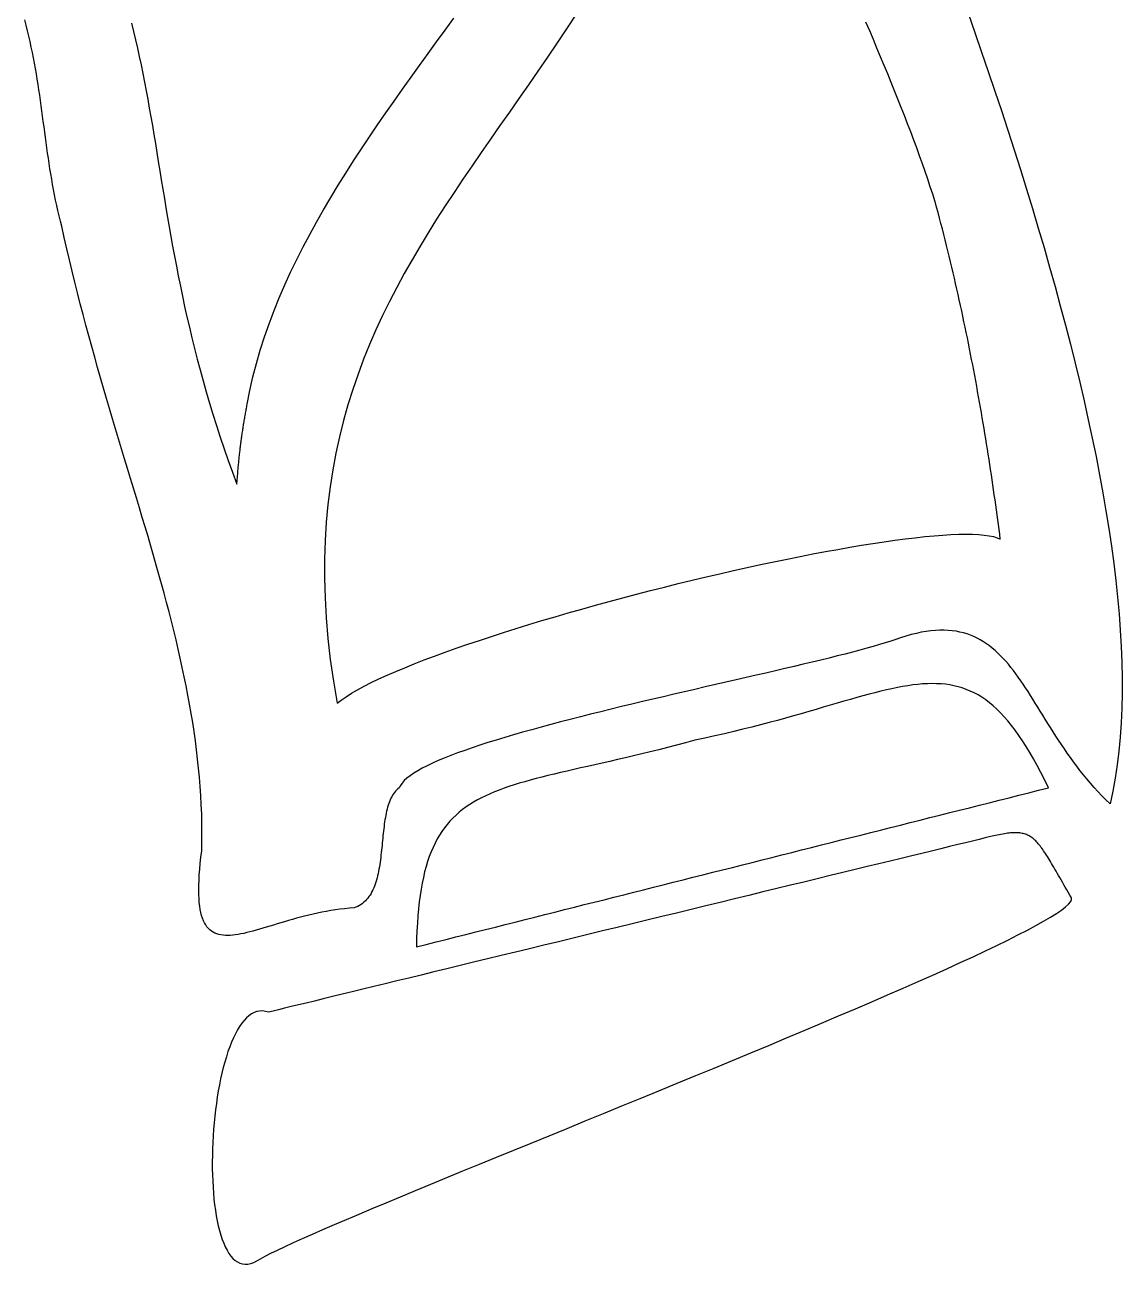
# Model space of a CAD drawing. Header units: metres. Extents: x 11 to 138, y -150 to -70.
# Drawn here: x 98.55 to 133.63, y -149.51 to -109.88 of the extents above; entities that cross this region are included whole.
import ezdxf

# ---------------------------------------------------------------- set-up
doc = ezdxf.new("R2010")
doc.units = ezdxf.units.M

msp = doc.modelspace()

# ---------------------------------------------------------------- linework, layer by layer
for points in [[(128.708404, -109.506766), (128.92532, -110.127288), (129.140458, -110.749588), (129.35331, -111.373412), (129.563876, -111.998506), (129.771648, -112.624362), (129.976626, -113.25098), (130.178556, -113.877852), (130.377184, -114.504724), (130.572256, -115.131088), (130.763518, -115.75669), (130.950716, -116.38153), (131.133596, -117.004846), (131.311904, -117.626638), (131.485386, -118.246398), (131.654042, -118.864126), (131.817364, -119.479314), (131.975352, -120.091454), (132.127752, -120.700546), (132.274056, -121.306082), (132.414264, -121.907808), (132.548122, -122.50547), (132.675376, -123.09856), (132.795772, -123.686824), (132.909056, -124.270008), (133.015228, -124.847858), (133.11378, -125.42012), (133.204458, -125.986286), (133.287262, -126.546102), (133.361684, -127.099314), (133.427724, -127.645668), (133.485128, -128.184656), (133.533642, -128.716024), (133.572758, -129.239518), (133.602476, -129.754884), (133.622796, -130.261614), (133.63321, -130.759708), (133.633464, -131.248658), (133.623304, -131.727956), (133.60273, -132.197602), (133.571234, -132.657088), (133.528816, -133.10616), (133.474968, -133.544564), (133.40969, -133.972046), (133.332728, -134.388098), (133.243828, -134.792466), (133.110732, -134.662164), (132.9817, -134.530592), (132.856478, -134.39775), (132.735066, -134.263892), (132.61721, -134.129018), (132.502656, -133.993382), (132.391404, -133.856984), (132.283454, -133.720078), (132.178298, -133.582664), (132.075936, -133.444996), (131.976368, -133.307328), (131.87934, -133.16966), (131.784598, -133.032246), (131.692142, -132.895086), (131.601718, -132.75818), (131.513326, -132.622036), (131.426712, -132.4864), (131.341622, -132.35178), (131.258056, -132.218176), (131.17576, -132.085588), (131.09448, -131.95427), (131.014216, -131.824476), (130.934968, -131.696206), (130.856228, -131.56946), (130.77825, -131.444746), (130.700526, -131.32181), (130.623056, -131.20116), (130.545586, -131.082542), (130.468116, -130.966464), (130.390392, -130.852926), (130.312414, -130.741928), (130.233928, -130.633724), (130.15468, -130.528568), (130.07467, -130.42646), (129.993644, -130.327654), (129.911602, -130.23215), (129.82829, -130.139948), (129.743454, -130.051556), (129.657094, -129.966974), (129.568956, -129.886202), (129.47904, -129.809494), (129.387092, -129.73685), (129.292858, -129.668524), (129.196338, -129.60477), (129.097278, -129.545588), (128.995678, -129.491232), (128.891284, -129.441702), (128.784096, -129.397252), (128.673606, -129.357882), (128.560068, -129.323846), (128.442974, -129.295144), (128.322324, -129.27203), (128.198118, -129.254758), (128.070102, -129.243328), (127.938022, -129.23774), (127.801624, -129.238248), (127.660908, -129.245106), (127.515874, -129.258314), (127.366268, -129.278126), (127.211836, -129.304542), (127.052578, -129.337816), (126.88824, -129.378202), (126.718568, -129.4257), (126.543562, -129.48031), (126.39548, -129.532634), (126.23419, -129.586228), (126.059946, -129.641092), (125.87351, -129.69748), (125.675136, -129.755138), (125.465586, -129.814066), (125.245114, -129.874264), (125.014228, -129.935478), (124.773436, -129.997962), (124.523246, -130.061462), (124.264166, -130.126232), (123.996704, -130.192018), (123.721368, -130.25882), (123.438412, -130.326638), (123.148598, -130.395472), (122.85218, -130.465068), (122.54992, -130.53568), (122.242072, -130.607054), (121.929144, -130.679444), (121.611644, -130.752596), (121.29008, -130.82651), (120.96496, -130.901186), (120.636792, -130.976624), (120.306084, -131.05257), (119.973344, -131.129278), (119.638826, -131.206494), (119.303292, -131.284472), (118.966996, -131.362958), (118.6307, -131.441952), (118.294658, -131.521454), (117.959378, -131.60121), (117.625368, -131.681474), (117.293136, -131.762246), (116.96319, -131.843272), (116.636038, -131.924552), (116.311934, -132.006086), (115.99164, -132.087874), (115.675664, -132.169916), (115.36426, -132.252212), (115.057936, -132.334762), (114.757454, -132.417312), (114.463068, -132.500116), (114.175286, -132.58292), (113.894616, -132.665724), (113.621566, -132.748528), (113.356644, -132.831332), (113.100104, -132.914136), (112.852708, -132.996686), (112.614964, -133.079236), (112.387126, -133.161532), (112.169702, -133.243574), (111.963454, -133.325362), (111.768636, -133.406896), (111.585756, -133.488176), (111.415322, -133.569202), (111.257842, -133.64972), (111.113824, -133.729984), (110.983776, -133.80974), (110.867952, -133.888988), (110.767114, -133.967728), (110.681516, -134.04596), (110.61192, -134.123684), (110.55858, -134.2009), (110.522004, -134.277354), (110.481618, -134.309612), (110.443518, -134.344664), (110.40745, -134.38251), (110.373668, -134.42315), (110.341918, -134.466584), (110.3122, -134.512558), (110.28426, -134.560818), (110.258098, -134.611618), (110.233714, -134.66445), (110.211108, -134.719568), (110.190026, -134.776718), (110.170468, -134.8359), (110.15218, -134.89686), (110.135162, -134.959598), (110.119414, -135.02386), (110.104682, -135.089646), (110.09122, -135.156956), (110.07852, -135.225536), (110.066836, -135.295386), (110.055914, -135.366506), (110.045754, -135.438642), (110.036102, -135.511794), (110.026958, -135.585708), (110.018322, -135.660384), (110.010194, -135.735822), (110.00232, -135.811768), (109.9947, -135.887968), (109.98708, -135.964676), (109.97946, -136.041638), (109.97184, -136.1186), (109.963966, -136.195816), (109.956092, -136.272778), (109.94771, -136.34974), (109.939074, -136.426448), (109.92993, -136.502902), (109.920278, -136.578848), (109.909864, -136.654286), (109.898688, -136.728962), (109.88675, -136.802876), (109.87405, -136.876028), (109.860334, -136.948164), (109.845602, -137.019284), (109.8296, -137.089134), (109.812328, -137.157968), (109.793786, -137.225278), (109.773974, -137.291318), (109.752638, -137.35558), (109.729778, -137.418318), (109.70514, -137.479278), (109.678724, -137.53846), (109.65053, -137.59561), (109.620558, -137.650728), (109.588554, -137.703814), (109.554518, -137.754614), (109.518196, -137.803128), (109.479588, -137.849102), (109.438694, -137.892536), (109.395514, -137.933176), (109.349794, -137.971276), (109.301534, -138.006328), (109.25048, -138.038586), (109.196886, -138.067796), (109.140244, -138.093958), (109.080808, -138.116818), (108.928154, -138.127994), (108.777278, -138.142218), (108.627926, -138.15949), (108.480352, -138.179556), (108.334556, -138.202162), (108.190538, -138.227054), (108.048298, -138.254232), (107.90809, -138.283188), (107.76966, -138.313922), (107.633262, -138.345926), (107.498642, -138.3792), (107.366054, -138.41349), (107.235498, -138.448796), (107.107228, -138.48461), (106.98099, -138.520932), (106.857038, -138.557254), (106.735118, -138.593576), (106.615484, -138.629644), (106.498136, -138.665204), (106.383074, -138.700256), (106.270552, -138.734292), (106.160316, -138.767312), (106.05262, -138.799062), (105.947464, -138.829034), (105.844594, -138.857482), (105.744264, -138.883898), (105.646728, -138.908028), (105.551732, -138.929872), (105.45953, -138.948922), (105.369868, -138.965178), (105.283, -138.978386), (105.198926, -138.988292), (105.117646, -138.994642), (105.03916, -138.997436), (104.963722, -138.996166), (104.891078, -138.990832), (104.821482, -138.98118), (104.754934, -138.966956), (104.691434, -138.947906), (104.630982, -138.92403), (104.573832, -138.89482), (104.51973, -138.860276), (104.46893, -138.81989), (104.421178, -138.773662), (104.376728, -138.721338), (104.33558, -138.662918), (104.297988, -138.597894), (104.263698, -138.526266), (104.232964, -138.447526), (104.205532, -138.361674), (104.181656, -138.268456), (104.161336, -138.167618), (104.144572, -138.058906), (104.131618, -137.94232), (104.12222, -137.817352), (104.116632, -137.684002), (104.1146, -137.542016), (104.116378, -137.39114), (104.121966, -137.23112), (104.131618, -137.061702), (104.14508, -136.882886), (104.162352, -136.694418), (104.183688, -136.49579), (104.209088, -136.287002), (104.215184, -135.992362), (104.216708, -135.69823), (104.213914, -135.404606), (104.206802, -135.111236), (104.195372, -134.818374), (104.179878, -134.525766), (104.16032, -134.233412), (104.136952, -133.941058), (104.109774, -133.648958), (104.078786, -133.356858), (104.044242, -133.064758), (104.006142, -132.772658), (103.96474, -132.480558), (103.920036, -132.188458), (103.872284, -131.896104), (103.82123, -131.603496), (103.767382, -131.310634), (103.710486, -131.017518), (103.650796, -130.723894), (103.588566, -130.430016), (103.523796, -130.13563), (103.456486, -129.840736), (103.386636, -129.54508), (103.3145, -129.248916), (103.240332, -128.95199), (103.164132, -128.654556), (103.0859, -128.35636), (103.00589, -128.057148), (102.924102, -127.757174), (102.840536, -127.456184), (102.755446, -127.154178), (102.668832, -126.851156), (102.580948, -126.547118), (102.491794, -126.242064), (102.40137, -125.93574), (102.30993, -125.628146), (102.217474, -125.319282), (102.124256, -125.009148), (102.030276, -124.697744), (101.935788, -124.384816), (101.840538, -124.070618), (101.745034, -123.754896), (101.649022, -123.437396), (101.552756, -123.118372), (101.45649, -122.797824), (101.360224, -122.475498), (101.263958, -122.151394), (101.167946, -121.825512), (101.072188, -121.497598), (100.976684, -121.167906), (100.881688, -120.836182), (100.7872, -120.502426), (100.693474, -120.166638), (100.60051, -119.828818), (100.508308, -119.488712), (100.417122, -119.14632), (100.327206, -118.801642), (100.238306, -118.454678), (100.150676, -118.105428), (100.06457, -117.753892), (99.979988, -117.399816), (99.89693, -117.0432), (99.81565, -116.684044), (99.736148, -116.322348), (99.692206, -116.154708), (99.65055, -115.987068), (99.61118, -115.819428), (99.573842, -115.652042), (99.538282, -115.484656), (99.5045, -115.31727), (99.472242, -115.149884), (99.441508, -114.982498), (99.412298, -114.815366), (99.384358, -114.648234), (99.357434, -114.480848), (99.331526, -114.313462), (99.30638, -114.146076), (99.281996, -113.97869), (99.258374, -113.81105), (99.23526, -113.64341), (99.2124, -113.47577), (99.189794, -113.307876), (99.167442, -113.139728), (99.14509, -112.97158), (99.122484, -112.803178), (99.099624, -112.634522), (99.07651, -112.465612), (99.052888, -112.296448), (99.028504, -112.12703), (99.003358, -111.957358), (98.97745, -111.787432), (98.950526, -111.617252), (98.922586, -111.446818), (98.893376, -111.27613), (98.862642, -111.104934), (98.830384, -110.933484), (98.796602, -110.761526), (98.761042, -110.589314), (98.723704, -110.416594), (98.684334, -110.24362), (98.642678, -110.070138), (98.59899, -109.896148), (98.552762, -109.72165)], [(105.657904, -122.010678), (105.74528, -121.57202), (105.845356, -121.137426), (105.957878, -120.706642), (106.082084, -120.279668), (106.21772, -119.85625), (106.364278, -119.436388), (106.521504, -119.019828), (106.688636, -118.606316), (106.86542, -118.196106), (107.051348, -117.78869), (107.245912, -117.384068), (107.448858, -116.98224), (107.659424, -116.582952), (107.877356, -116.18595), (108.102146, -115.791234), (108.333286, -115.39855), (108.570522, -115.007898), (108.813346, -114.619024), (109.06125, -114.231928), (109.313726, -113.846356), (109.570266, -113.462308), (109.830616, -113.07953), (110.094014, -112.697768), (110.360206, -112.317022), (110.628684, -111.937292), (110.899194, -111.558324), (111.170974, -111.179864), (111.44377, -110.801912), (111.717074, -110.424214), (111.990632, -110.04677), (112.263682, -109.669326)], [(116.176044, -109.54131), (115.873276, -110.004098), (115.568984, -110.46079), (115.263676, -110.911894), (114.958114, -111.358172), (114.652552, -111.799878), (114.347498, -112.237774), (114.043714, -112.672368), (113.741454, -113.104168), (113.44148, -113.533682), (113.1443, -113.961672), (112.850422, -114.388646), (112.560354, -114.815112), (112.274604, -115.241578), (111.993934, -115.668806), (111.718598, -116.09705), (111.449358, -116.527072), (111.186722, -116.959634), (110.930944, -117.39499), (110.682786, -117.833902), (110.44301, -118.276624), (110.21187, -118.723918), (109.989874, -119.176546), (109.777784, -119.634762), (109.575854, -120.099328), (109.384846, -120.570752), (109.205268, -121.049542), (109.037628, -121.536206), (108.882434, -122.031506), (108.740194, -122.535696), (108.611416, -123.049538), (108.496862, -123.573794), (108.396786, -124.108718), (108.31195, -124.655072), (108.242862, -125.21311), (108.19003, -125.783848), (108.153962, -126.36754), (108.135166, -126.964694), (108.13415, -127.576072), (108.151676, -128.202182), (108.187998, -128.843532), (108.243878, -129.50063), (108.319824, -130.174238), (108.416344, -130.864864), (108.533946, -131.573016), (108.66882, -131.46913), (108.82376, -131.362704), (108.998004, -131.253738), (109.19079, -131.142486), (109.401356, -131.029202), (109.629194, -130.913886), (109.873542, -130.796792), (110.133892, -130.67792), (110.409482, -130.557524), (110.699804, -130.435858), (111.004096, -130.313176), (111.321596, -130.189478), (111.651796, -130.064764), (111.993934, -129.939542), (112.347248, -129.813812), (112.71123, -129.687574), (113.085372, -129.561082), (113.468658, -129.43459), (113.86058, -129.308098), (114.26063, -129.182114), (114.668046, -129.056384), (115.082066, -128.931416), (115.502182, -128.806956), (115.927632, -128.683512), (116.357654, -128.561084), (116.79174, -128.439926), (117.229128, -128.320292), (117.66931, -128.202182), (118.111524, -128.085596), (118.555008, -127.971042), (118.999254, -127.85852), (119.4435, -127.74803), (119.887238, -127.64008), (120.329706, -127.534416), (120.770396, -127.431546), (121.208292, -127.33147), (121.64314, -127.234442), (122.073924, -127.140462), (122.500136, -127.049784), (122.921268, -126.962662), (123.336304, -126.879096), (123.74499, -126.79934), (124.14631, -126.723648), (124.539756, -126.65202), (124.92482, -126.584456), (125.300486, -126.521464), (125.6665, -126.463044), (126.021846, -126.40945), (126.366016, -126.360682), (126.698248, -126.316994), (127.018034, -126.278386), (127.324612, -126.245366), (127.617474, -126.21768), (127.895858, -126.195836), (128.159002, -126.179834), (128.406398, -126.169928), (128.637284, -126.166118), (128.851152, -126.168658), (129.04724, -126.177802), (129.224786, -126.19355), (129.383282, -126.216156), (129.521966, -126.24562), (129.640076, -126.282196), (129.737104, -126.326138), (129.717038, -126.171452), (129.696718, -126.016258), (129.676144, -125.860302), (129.655316, -125.703584), (129.63398, -125.546358), (129.61239, -125.38837), (129.590292, -125.229874), (129.56794, -125.070616), (129.545334, -124.91085), (129.52222, -124.750322), (129.498852, -124.589286), (129.474976, -124.427742), (129.450846, -124.26569), (129.426462, -124.102876), (129.40157, -123.939554), (129.376424, -123.775724), (129.35077, -123.611386), (129.324862, -123.44654), (129.298446, -123.281186), (129.271776, -123.115324), (129.244598, -122.949208), (129.216912, -122.782584), (129.188972, -122.615452), (129.160524, -122.447812), (129.131822, -122.279918), (129.102612, -122.111516), (129.072894, -121.94286), (129.042922, -121.773696), (129.012442, -121.604278), (128.981454, -121.434352), (128.950212, -121.264172), (128.918462, -121.093738), (128.886204, -120.922796), (128.853438, -120.7516), (128.820418, -120.58015), (128.78689, -120.408446), (128.752854, -120.236488), (128.71831, -120.064276), (128.683512, -119.89181), (128.648206, -119.71909), (128.612392, -119.546116), (128.57607, -119.372888), (128.53924, -119.199406), (128.501902, -119.025924), (128.464056, -118.852188), (128.425956, -118.678198), (128.387348, -118.504208), (128.348232, -118.329964), (128.308608, -118.15572), (128.268476, -117.981222), (128.227836, -117.806724), (128.186688, -117.631972), (128.145032, -117.45722), (128.102868, -117.282468), (128.060196, -117.107716), (128.017016, -116.932964), (127.973328, -116.758212), (127.929132, -116.583206), (127.884428, -116.4082), (127.839216, -116.233194), (127.793242, -116.058442), (127.74676, -115.88369), (127.69977, -115.708938), (127.652272, -115.534186)], [(101.963474, -109.824774), (102.029768, -110.090204), (102.093522, -110.35665), (102.15499, -110.62462), (102.214172, -110.89386), (102.271322, -111.164624), (102.326694, -111.436658), (102.380288, -111.710216), (102.432612, -111.985552), (102.483666, -112.262412), (102.53345, -112.54105), (102.582472, -112.821466), (102.630732, -113.10366), (102.678484, -113.387632), (102.725982, -113.673636), (102.773226, -113.961672), (102.82047, -114.25174), (102.867968, -114.54384), (102.915974, -114.837972), (102.964488, -115.13439), (103.014018, -115.433094), (103.06431, -115.734084), (103.115872, -116.037614), (103.168704, -116.34343), (103.22306, -116.651786), (103.279194, -116.962682), (103.33736, -117.276118), (103.397558, -117.592348), (103.460042, -117.911372), (103.525066, -118.23319), (103.59263, -118.557802), (103.663242, -118.885208), (103.736902, -119.215662), (103.81361, -119.549164), (103.893874, -119.885714), (103.977694, -120.225312), (104.065324, -120.568212), (104.157018, -120.914414), (104.252776, -121.263918), (104.352852, -121.616724), (104.4575, -121.972832), (104.566974, -122.332496), (104.681274, -122.695716), (104.800654, -123.062492), (104.925368, -123.432824), (105.05567, -123.806966), (105.19156, -124.184918), (105.333292, -124.56668), (105.336086, -124.526802), (105.33888, -124.486924), (105.341928, -124.447046), (105.344976, -124.407168), (105.348024, -124.36729), (105.351072, -124.327412), (105.354374, -124.287534), (105.357676, -124.247656), (105.360978, -124.207778), (105.36428, -124.1679), (105.367836, -124.128022), (105.371392, -124.088144), (105.374948, -124.048266), (105.378504, -124.008388), (105.382314, -123.96851), (105.386124, -123.928632), (105.389934, -123.888754), (105.393998, -123.848876), (105.398062, -123.808998), (105.402126, -123.76912), (105.40619, -123.729242), (105.410508, -123.689364), (105.414826, -123.649486), (105.419144, -123.609608), (105.423716, -123.56973), (105.428288, -123.529852), (105.43286, -123.489974), (105.437686, -123.450096), (105.442512, -123.410218), (105.447338, -123.37034), (105.452418, -123.330462), (105.457498, -123.290584), (105.462578, -123.250706), (105.467658, -123.210828), (105.472992, -123.17095), (105.478326, -123.131072), (105.48366, -123.091194), (105.489248, -123.051316), (105.494836, -123.011438), (105.500424, -122.97156), (105.506266, -122.931682), (105.512108, -122.891804), (105.51795, -122.851926), (105.524046, -122.812048), (105.530142, -122.77217), (105.536238, -122.732292), (105.542588, -122.692414), (105.548938, -122.652536), (105.555288, -122.612658), (105.561892, -122.57278), (105.568496, -122.532902), (105.5751, -122.493024), (105.581958, -122.453146), (105.588816, -122.413268), (105.595928, -122.37339), (105.60304, -122.333512), (105.610152, -122.293634), (105.617518, -122.253756), (105.624884, -122.213878), (105.63225, -122.174), (105.63987, -122.134122), (105.64749, -122.094244), (105.65511, -122.054366), (105.662984, -122.014488)], [(127.651256, -115.534694), (127.576834, -115.297458), (127.49911, -115.057428), (127.418338, -114.814604), (127.334518, -114.56924), (127.247904, -114.321336), (127.158496, -114.070892), (127.066294, -113.818162), (126.971552, -113.562892), (126.874524, -113.30559), (126.77521, -113.046002), (126.67361, -112.784382), (126.569978, -112.52073), (126.464314, -112.2553), (126.356872, -111.988092), (126.247652, -111.719106), (126.136654, -111.448342), (126.024132, -111.176054), (125.910086, -110.902242), (125.79477, -110.62716), (125.678438, -110.350554), (125.560836, -110.072932), (125.442218, -109.79404)], [(111.07166, -139.363704), (111.387382, -139.284202), (111.703104, -139.2047), (112.018826, -139.125198), (112.334548, -139.045696), (112.65027, -138.966194), (112.965992, -138.886692), (113.281714, -138.80719), (113.597436, -138.727688), (113.913158, -138.648186), (114.22888, -138.568684), (114.544602, -138.489182), (114.860324, -138.40968), (115.176046, -138.330178), (115.491768, -138.250676), (115.80749, -138.171174), (116.123212, -138.091672), (116.438934, -138.01217), (116.754656, -137.932668), (117.070378, -137.853166), (117.3861, -137.773664), (117.701822, -137.694162), (118.017544, -137.61466), (118.333266, -137.535158), (118.648988, -137.455656), (118.96471, -137.376154), (119.280432, -137.296652), (119.596154, -137.21715), (119.911876, -137.137648), (120.227598, -137.058146), (120.54332, -136.978644), (120.859042, -136.899142), (121.174764, -136.81964), (121.490486, -136.740138), (121.806208, -136.660636), (122.12193, -136.581134), (122.437652, -136.501632), (122.753374, -136.42213), (123.069096, -136.342628), (123.384818, -136.263126), (123.70054, -136.183624), (124.016262, -136.104122), (124.331984, -136.02462), (124.647706, -135.945118), (124.963428, -135.865616), (125.27915, -135.786114), (125.594872, -135.706612), (125.910594, -135.62711), (126.226316, -135.547608), (126.542038, -135.468106), (126.85776, -135.388604), (127.173482, -135.309102), (127.489204, -135.2296), (127.804926, -135.150098), (128.120648, -135.070596), (128.43637, -134.991094), (128.752092, -134.911592), (129.067814, -134.83209), (129.383536, -134.752588), (129.699258, -134.673086), (130.01498, -134.593584), (130.330702, -134.514082), (130.646424, -134.43458), (130.962146, -134.355078), (131.277868, -134.275576), (131.15671, -134.027672), (131.036568, -133.791198), (130.917442, -133.5659), (130.799078, -133.351524), (130.681222, -133.147816), (130.563874, -132.954776), (130.447034, -132.771896), (130.330448, -132.599176), (130.214116, -132.436362), (130.09753, -132.2832), (129.980944, -132.13969), (129.864104, -132.005324), (129.746756, -131.880102), (129.6289, -131.76377), (129.510282, -131.656074), (129.390902, -131.557014), (129.270506, -131.466082), (129.14884, -131.383278), (129.026158, -131.308348), (128.901952, -131.241038), (128.776222, -131.181348), (128.648968, -131.12877), (128.519682, -131.083304), (128.388618, -131.044696), (128.255522, -131.012692), (128.12014, -130.987038), (127.982472, -130.967734), (127.842264, -130.954272), (127.699262, -130.946652), (127.55372, -130.94462), (127.40513, -130.948176), (127.253492, -130.956812), (127.098806, -130.970528), (126.940818, -130.98907), (126.779274, -131.012184), (126.614174, -131.039616), (126.445264, -131.071112), (126.272544, -131.106672), (126.09576, -131.146042), (125.914912, -131.188968), (125.729746, -131.235196), (125.540262, -131.284472), (125.346206, -131.336796), (125.147324, -131.391914), (124.943616, -131.449572), (124.735082, -131.509516), (124.521468, -131.571492), (124.30252, -131.6355), (124.078238, -131.701032), (123.848368, -131.768088), (123.61291, -131.836414), (123.37161, -131.90601), (123.124468, -131.976368), (122.87123, -132.047488), (122.611642, -132.119116), (122.345704, -132.190998), (122.073416, -132.26288), (121.794524, -132.334762), (121.508774, -132.406136), (121.216166, -132.477002), (120.916446, -132.547106), (120.609614, -132.616448), (120.295416, -132.68452), (119.973852, -132.751322), (119.675656, -132.833364), (119.383556, -132.91185), (119.097298, -132.98678), (118.816628, -133.058408), (118.5418, -133.126988), (118.272814, -133.192774), (118.009416, -133.25602), (117.751606, -133.316726), (117.499384, -133.375146), (117.25275, -133.431788), (117.011704, -133.486652), (116.775992, -133.539738), (116.545868, -133.591554), (116.321078, -133.6421), (116.101622, -133.691884), (115.8875, -133.740906), (115.678712, -133.78942), (115.475004, -133.837426), (115.27663, -133.885432), (115.083336, -133.933438), (114.895122, -133.981952), (114.711988, -134.030974), (114.533934, -134.080758), (114.36096, -134.131304), (114.192812, -134.18312), (114.029744, -134.236206), (113.871502, -134.29107), (113.718086, -134.347712), (113.569496, -134.406386), (113.425478, -134.467092), (113.286286, -134.530338), (113.151666, -134.596124), (113.021872, -134.664704), (112.89665, -134.736586), (112.776, -134.811516), (112.659668, -134.890002), (112.547908, -134.972298), (112.440466, -135.058404), (112.337596, -135.148574), (112.239044, -135.243062), (112.14481, -135.342122), (112.054894, -135.446008), (111.969042, -135.55472), (111.887508, -135.668766), (111.810038, -135.788146), (111.736632, -135.913114), (111.66729, -136.043924), (111.602012, -136.180576), (111.540798, -136.323578), (111.483394, -136.47293), (111.430054, -136.62914), (111.380524, -136.792208), (111.334804, -136.962134), (111.292894, -137.139426), (111.254794, -137.324338), (111.22025, -137.51687), (111.189516, -137.717276), (111.162338, -137.92581), (111.138716, -138.142726), (111.11865, -138.368278), (111.10214, -138.602466), (111.089186, -138.845544), (111.079534, -139.097766), (111.073184, -139.35964)], [(132.012436, -137.79246), (131.960112, -137.704322), (131.909312, -137.61847), (131.86029, -137.534904), (131.812792, -137.45337), (131.766564, -137.373868), (131.72186, -137.296652), (131.678426, -137.221468), (131.636516, -137.148316), (131.595622, -137.07745), (131.555998, -137.008616), (131.517644, -136.941814), (131.480306, -136.877044), (131.443984, -136.814052), (131.408424, -136.753092), (131.37388, -136.694164), (131.340098, -136.637268), (131.307078, -136.58215), (131.27482, -136.529064), (131.243324, -136.477756), (131.212336, -136.428226), (131.181856, -136.380728), (131.151884, -136.335008), (131.12242, -136.291066), (131.093464, -136.248902), (131.064762, -136.208516), (131.036314, -136.169908), (131.00812, -136.132824), (130.979926, -136.097518), (130.951986, -136.06399), (130.924046, -136.031986), (130.896106, -136.00176), (130.867912, -135.973058), (130.839718, -135.946134), (130.81127, -135.920734), (130.782568, -135.896858), (130.753612, -135.874506), (130.724148, -135.853678), (130.69443, -135.834374), (130.664204, -135.816594), (130.63347, -135.800338), (130.601974, -135.785606), (130.56997, -135.772144), (130.537204, -135.760206), (130.503676, -135.749538), (130.469132, -135.740394), (130.433826, -135.73252), (130.397504, -135.725916), (130.360166, -135.720582), (130.321812, -135.716772), (130.282188, -135.714232), (130.241548, -135.712962), (130.199638, -135.712962), (130.156458, -135.713978), (130.112008, -135.716264), (130.066034, -135.71982), (130.018536, -135.724392), (129.969514, -135.730234), (129.918968, -135.737092), (129.866644, -135.74522), (129.812796, -135.754364), (129.75717, -135.764524), (129.699766, -135.7757), (129.64033, -135.787892), (129.579116, -135.8011), (129.426462, -135.838184), (129.253996, -135.880094), (129.061972, -135.92683), (128.851406, -135.978138), (128.622552, -136.033764), (128.376426, -136.093708), (128.113282, -136.157716), (127.834136, -136.225534), (127.539496, -136.297162), (127.22987, -136.372346), (126.90602, -136.451086), (126.568708, -136.533128), (126.218442, -136.618218), (125.855984, -136.706356), (125.481842, -136.797288), (125.096524, -136.891014), (124.701046, -136.987026), (124.295916, -137.085578), (123.881642, -137.186162), (123.458986, -137.288778), (123.028456, -137.393426), (122.590814, -137.499852), (122.146822, -137.607802), (121.696988, -137.717276), (121.24182, -137.827766), (120.782334, -137.939526), (120.318784, -138.052302), (119.852186, -138.16584), (119.382794, -138.279886), (118.911624, -138.39444), (118.439184, -138.509248), (117.965982, -138.62431), (117.49278, -138.739372), (117.020086, -138.85418), (116.548662, -138.968734), (116.07927, -139.08278), (115.612418, -139.196318), (115.148868, -139.309094), (114.689128, -139.420854), (114.23396, -139.531598), (113.783872, -139.641072), (113.339626, -139.749022), (112.90173, -139.855448), (112.470946, -139.960096), (112.048036, -140.062966), (111.633508, -140.163804), (111.22787, -140.262356), (110.831884, -140.358622), (110.446312, -140.452348), (110.071662, -140.543534), (109.708696, -140.631672), (109.357922, -140.717016), (109.020102, -140.799058), (108.695744, -140.877798), (108.38561, -140.953236), (108.090208, -141.025118), (107.8103, -141.09319), (107.546648, -141.157198), (107.29976, -141.217142), (107.070144, -141.273022), (106.858816, -141.32433), (106.66603, -141.371066), (106.492548, -141.41323), (106.339132, -141.450568), (106.243374, -141.423898), (106.150156, -141.412468), (106.059224, -141.415516), (105.970578, -141.432788), (105.884472, -141.463522), (105.800652, -141.507464), (105.719372, -141.564106), (105.640632, -141.632686), (105.564432, -141.71295), (105.490772, -141.80439), (105.419652, -141.906244), (105.351072, -142.018258), (105.285032, -142.139924), (105.221786, -142.270734), (105.16108, -142.41018), (105.103168, -142.557754), (105.04805, -142.712948), (104.995472, -142.875254), (104.945688, -143.044164), (104.898698, -143.21917), (104.854502, -143.399764), (104.8131, -143.585438), (104.774746, -143.775938), (104.739186, -143.970502), (104.706674, -144.168622), (104.676956, -144.36979), (104.650286, -144.573752), (104.626664, -144.779746), (104.605836, -144.987518), (104.588056, -145.196306), (104.573324, -145.405602), (104.561894, -145.615152), (104.553512, -145.824448), (104.548178, -146.032728), (104.546146, -146.239738), (104.547162, -146.444716), (104.55148, -146.647408), (104.5591, -146.847306), (104.569768, -147.043902), (104.583738, -147.236434), (104.60101, -147.424648), (104.621584, -147.608036), (104.645714, -147.78609), (104.673146, -147.958302), (104.70388, -148.124164), (104.73817, -148.283168), (104.776016, -148.434806), (104.817164, -148.57857), (104.861868, -148.713952), (104.910128, -148.840444), (104.961944, -148.957538), (105.017316, -149.06498), (105.076244, -149.162008), (105.138982, -149.248114), (105.205276, -149.32279), (105.275126, -149.385782), (105.348786, -149.436328), (105.426256, -149.474174), (105.507282, -149.498558), (105.592118, -149.509226), (105.680764, -149.505416), (105.77322, -149.486874), (105.86974, -149.452838), (105.97007, -149.403054), (106.089958, -149.332188), (106.241088, -149.2504), (106.422444, -149.157944), (106.63301, -149.055074), (106.871516, -148.942298), (107.1372, -148.820124), (107.428792, -148.688806), (107.745022, -148.548598), (108.085128, -148.400008), (108.44784, -148.24329), (108.832396, -148.078698), (109.237526, -147.90674), (109.66196, -147.727924), (110.104936, -147.542504), (110.565184, -147.350734), (111.041688, -147.153122), (111.533432, -146.949922), (112.0394, -146.741388), (112.558322, -146.528028), (113.089182, -146.31035), (113.630964, -146.088354), (114.182652, -145.862802), (114.742976, -145.633694), (115.31092, -145.401538), (115.885468, -145.166842), (116.465604, -144.92986), (117.050312, -144.690846), (117.638322, -144.450308), (118.228618, -144.2085), (118.820184, -143.96593), (119.412004, -143.722852), (120.002808, -143.47952), (120.591834, -143.236442), (121.177812, -142.994126), (121.759472, -142.752572), (122.336052, -142.512542), (122.906282, -142.274036), (123.469146, -142.037562), (124.023628, -141.803628), (124.568712, -141.572488), (125.103128, -141.344396), (125.62586, -141.11986), (126.135892, -140.899134), (126.632208, -140.682472), (127.113792, -140.470382), (127.579374, -140.263372), (128.027938, -140.061696), (128.458468, -139.865608), (128.869694, -139.675616), (129.260854, -139.491974), (129.630678, -139.314936), (129.97815, -139.14501), (130.302254, -138.982704), (130.60172, -138.828272), (130.875532, -138.681968), (131.122674, -138.544046), (131.34213, -138.415268), (131.532884, -138.295634), (131.693666, -138.185652), (131.82346, -138.085576), (131.92125, -137.995914), (131.98602, -137.91692), (132.0165, -137.849102), (132.011928, -137.792714)]]:
    msp.add_lwpolyline(points)

doc.saveas('drawing.dxf')
